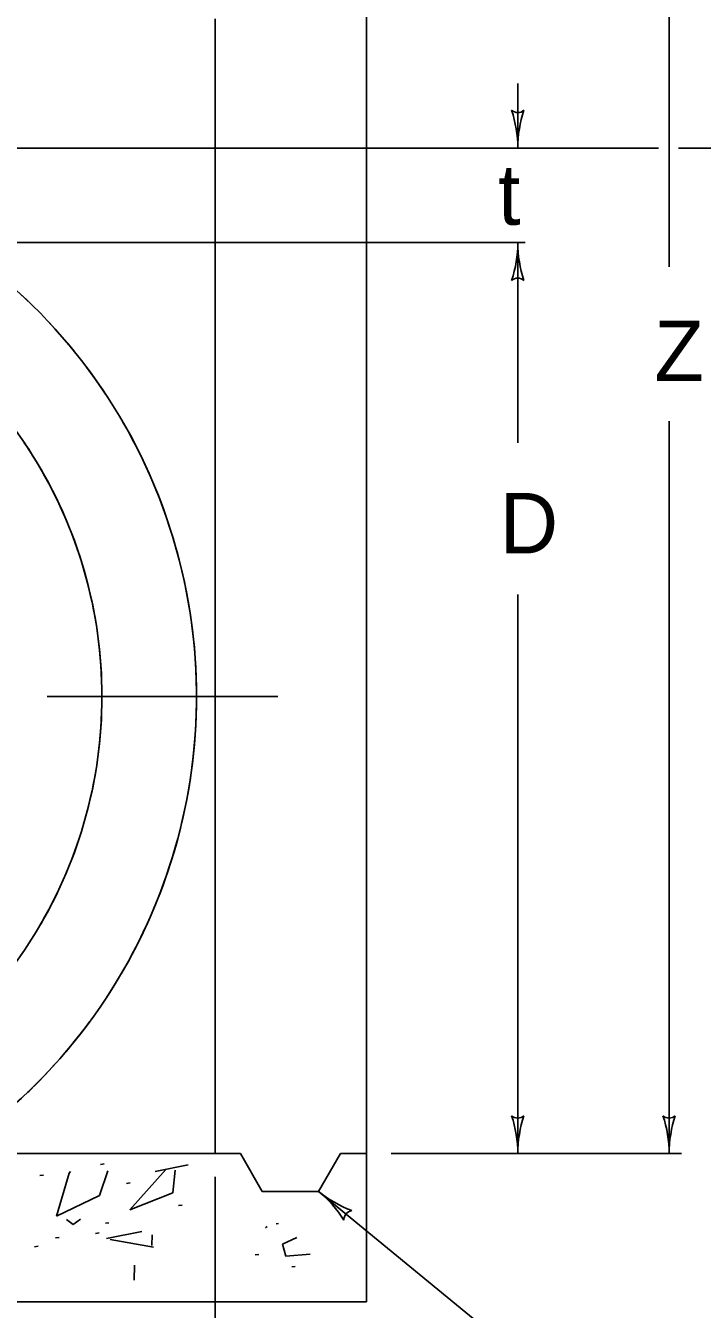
# Model space of a CAD drawing. Extents: x 997.6 to 1036.6, y 998.9 to 1022.5.
# Drawn here: x 1013.698 to 1015.933, y 1002.225 to 1006.467 of the extents above; entities that cross this region are included whole.
import ezdxf

# ---------------------------------------------------------------- set-up
doc = ezdxf.new("R2010")
doc.units = 0
doc.layers.add('Level 1', color=7, linetype='Continuous')

msp = doc.modelspace()

# ---------------------------------------------------------------- linework, layer by layer
at = {"layer": 'Level 1'}
for p, q in [((1014.8233, 1006.9898), (1014.8233, 1002.2502)), ((1015.8233, 1006.9898), (1015.8233, 1005.6705)), ((1014.3233, 1006.4898), (1014.3233, 1002.7398)), ((1015.3233, 1006.2765), (1015.3233, 1006.0627)), ((1015.7882, 1006.0627), (1012.8652, 1006.0627)), ((1016.3483, 1006.0627), (1015.8542, 1006.0627)), ((1015.3473, 1005.7502), (1012.802, 1005.7502)), ((1015.3233, 1005.7502), (1015.3233, 1005.0884)), ((1015.8233, 1005.1601), (1015.8233, 1002.7398)), ((1015.3233, 1004.5869), (1015.3233, 1002.7398)), ((1013.7683, 1004.2502), (1014.5305, 1004.2502)), ((1010.5733, 1002.7398), (1014.3233, 1002.7398)), ((1014.3235, 1002.7398), (1014.3245, 1002.7398)), ((1014.3245, 1002.7398), (1014.4067, 1002.7398)), ((1014.4788, 1002.6148), (1014.4067, 1002.7398)), ((1014.6652, 1002.6148), (1014.7373, 1002.7398)), ((1014.7373, 1002.7398), (1014.8233, 1002.7398)), ((1015.864, 1002.7398), (1014.9045, 1002.7398)), ((1014.3233, 1001.3864), (1014.3233, 1002.6626)), ((1014.4788, 1002.6148), (1014.6652, 1002.6148)), ((1015.3053, 1002.0886), (1014.6652, 1002.6148)), ((1010.0733, 1002.2502), (1014.8233, 1002.2502))]:
    msp.add_line(p, q, dxfattribs=at)
for points in [[(1013.6855, 1005.5758), (1013.7053, 1005.5571)], [(1013.7755, 1005.4858), (1013.7962, 1005.4629), (1013.8173, 1005.4393), (1013.8378, 1005.4153), (1013.8575, 1005.3915)], [(1013.8943, 1005.3442), (1013.8968, 1005.3409), (1013.9157, 1005.3156), (1013.9342, 1005.2898), (1013.952, 1005.2638), (1013.9663, 1005.242)], [(1014.0188, 1005.1568), (1014.019, 1005.1564), (1014.0347, 1005.1288), (1014.0498, 1005.1012), (1014.0643, 1005.0731), (1014.0785, 1005.0448), (1014.092, 1005.0162), (1014.1053, 1004.9873), (1014.1178, 1004.9583), (1014.13, 1004.9292), (1014.1415, 1004.8998), (1014.1525, 1004.8701), (1014.1632, 1004.8403), (1014.1732, 1004.8103), (1014.1827, 1004.7802), (1014.1917, 1004.7497), (1014.2, 1004.7193), (1014.208, 1004.6886), (1014.2155, 1004.658), (1014.2223, 1004.627), (1014.2285, 1004.596), (1014.2343, 1004.565), (1014.2395, 1004.5337), (1014.2443, 1004.5025), (1014.2485, 1004.4711), (1014.2518, 1004.4396), (1014.255, 1004.4083), (1014.2575, 1004.3767), (1014.2593, 1004.345), (1014.2608, 1004.3134), (1014.2617, 1004.2819), (1014.2618, 1004.2502), (1014.2617, 1004.2184), (1014.2608, 1004.1869), (1014.2593, 1004.1553), (1014.2575, 1004.1237), (1014.255, 1004.0921), (1014.2518, 1004.0608), (1014.2485, 1004.0293), (1014.2443, 1003.9978), (1014.2395, 1003.9667), (1014.2343, 1003.9353), (1014.2285, 1003.9043), (1014.2223, 1003.8733), (1014.2155, 1003.8423), (1014.208, 1003.8118), (1014.2, 1003.7811), (1014.1917, 1003.7507), (1014.1827, 1003.7202), (1014.1732, 1003.6901), (1014.1632, 1003.66), (1014.1525, 1003.6303), (1014.1415, 1003.6006), (1014.13, 1003.5712), (1014.1178, 1003.542), (1014.1053, 1003.513), (1014.092, 1003.4842), (1014.0785, 1003.4556), (1014.0643, 1003.4273), (1014.0498, 1003.3992), (1014.0347, 1003.3715), (1014.019, 1003.3439), (1014.003, 1003.3168), (1013.9865, 1003.2898), (1013.9695, 1003.2631), (1013.9658, 1003.2575)], [(1013.9495, 1004.2502), (1013.9493, 1004.2764), (1013.9485, 1004.3025), (1013.9473, 1004.3286), (1013.9458, 1004.3548), (1013.9437, 1004.381), (1013.9412, 1004.4069), (1013.9383, 1004.433), (1013.9348, 1004.459), (1013.931, 1004.4848), (1013.9267, 1004.5108), (1013.9218, 1004.5363), (1013.9167, 1004.562), (1013.911, 1004.5877), (1013.9048, 1004.613), (1013.8983, 1004.6383), (1013.8913, 1004.6636), (1013.8838, 1004.6888), (1013.876, 1004.7137), (1013.8677, 1004.7386), (1013.859, 1004.7632), (1013.8498, 1004.7878), (1013.8402, 1004.8121), (1013.8302, 1004.8363), (1013.8198, 1004.8603), (1013.8088, 1004.8841), (1013.7977, 1004.9078), (1013.786, 1004.9312), (1013.774, 1004.9544), (1013.7613, 1004.9773), (1013.7485, 1005.0002), (1013.7352, 1005.0227), (1013.7215, 1005.045), (1013.7075, 1005.0671), (1013.693, 1005.089)], [(1013.9003, 1003.8696), (1013.9048, 1003.8873), (1013.911, 1003.9127), (1013.9167, 1003.9383), (1013.9218, 1003.964), (1013.9267, 1003.9896), (1013.931, 1004.0156), (1013.9348, 1004.0413), (1013.9383, 1004.0673), (1013.9412, 1004.0934), (1013.9437, 1004.1193), (1013.9458, 1004.1455), (1013.9473, 1004.1718), (1013.9485, 1004.1978), (1013.9493, 1004.2239), (1013.9495, 1004.2502)], [(1013.8272, 1003.657), (1013.8302, 1003.6641), (1013.8402, 1003.6883), (1013.8498, 1003.7126), (1013.859, 1003.7372), (1013.8677, 1003.7618), (1013.8717, 1003.7738)], [(1013.7437, 1003.492), (1013.7485, 1003.5002), (1013.7613, 1003.523), (1013.774, 1003.5459), (1013.786, 1003.5692), (1013.7977, 1003.5926), (1013.8023, 1003.6024)], [(1013.9088, 1003.1754), (1013.8968, 1003.1594), (1013.8777, 1003.1343), (1013.858, 1003.1096), (1013.8378, 1003.0851), (1013.8313, 1003.0774)], [(1013.7917, 1003.0324), (1013.775, 1003.014), (1013.7532, 1002.991), (1013.731, 1002.9686), (1013.7085, 1002.9464), (1013.7047, 1002.9427)], [(1013.8457, 1002.6804), (1013.841, 1002.6745)], [(1013.9412, 1002.6013), (1013.9685, 1002.6828)], [(1013.9567, 1002.7053), (1013.9447, 1002.7038)], [(1014.1605, 1002.6866), (1014.0412, 1002.5535)], [(1014.2342, 1002.7025), (1014.125, 1002.6801)], [(1014.1832, 1002.6103), (1014.1912, 1002.6852)], [(1013.7563, 1002.6683), (1013.7445, 1002.6669)], [(1013.841, 1002.6745), (1013.7993, 1002.5326)], [(1014.0423, 1002.6428), (1014.0303, 1002.6413)], [(1013.7993, 1002.5326), (1013.9412, 1002.6013)], [(1014.0412, 1002.5535), (1014.1832, 1002.6103)], [(1014.2145, 1002.5694), (1014.2025, 1002.5679)], [(1013.832, 1002.5222), (1013.8548, 1002.5051)], [(1013.8548, 1002.5051), (1013.8787, 1002.5231)], [(1013.9727, 1002.5108), (1013.9607, 1002.5093)], [(1014.533, 1002.5087), (1014.5252, 1002.5078)], [(1013.9398, 1002.4774), (1013.928, 1002.4759)], [(1014.0807, 1002.4824), (1013.9647, 1002.4586)], [(1014.1142, 1002.4362), (1014.115, 1002.4708)], [(1014.4953, 1002.4988), (1014.4893, 1002.4943)], [(1013.7383, 1002.4334), (1013.7263, 1002.4319)], [(1013.808, 1002.4628), (1013.796, 1002.4613)], [(1013.9768, 1002.4555), (1014.1203, 1002.4301)], [(1014.5935, 1002.4618), (1014.546, 1002.4398)], [(1014.546, 1002.4398), (1014.5565, 1002.4008)], [(1014.4673, 1002.4066), (1014.4555, 1002.4051)], [(1014.5565, 1002.4008), (1014.6372, 1002.4073)], [(1014.0557, 1002.3208), (1014.057, 1002.371)], [(1014.5883, 1002.3663), (1014.5763, 1002.3648)]]:
    msp.add_lwpolyline(points, dxfattribs=at)
msp.add_circle((1012.4494, 1004.2502), 1.5, dxfattribs=at)
for centre, radius, start, end in [((1015.3233, 1006.2113), 0.0313, 228.7746, 310.8913), ((1014.9324, 1006.0627), 0.3909, 0, 18.6688), ((1015.7142, 1006.0627), 0.3909, 161.3472, 179.9939), ((1012.4494, 1004.2502), 1.8125, 303.5573, 236.4422), ((1014.9324, 1006.0627), 0.3909, 359.9878, 0), ((1014.9324, 1005.7502), 0.3909, 341.3472, 359.9939), ((1015.7142, 1005.7502), 0.3909, 179.9878, 180), ((1015.7142, 1005.7502), 0.3909, 180, 198.6688), ((1015.3232, 1005.6015), 0.0313, 48.7746, 130.8913), ((1015.3233, 1002.8884), 0.0313, 228.7746, 310.8913), ((1014.9324, 1002.7398), 0.3909, 0, 18.6688), ((1015.7142, 1002.7398), 0.3909, 161.3472, 179.9939), ((1015.8233, 1002.8884), 0.0313, 228.7746, 310.8913), ((1015.4324, 1002.7398), 0.3909, 0, 18.6688), ((1016.2142, 1002.7398), 0.3909, 161.3472, 179.9939), ((1014.9324, 1002.7398), 0.3909, 359.9878, 0), ((1015.4324, 1002.7398), 0.3909, 359.9878, 0), ((1014.9134, 1002.9168), 0.3909, 230.5825, 249.2513), ((1014.9134, 1002.9168), 0.3909, 230.5703, 230.5825), ((1014.4169, 1002.3127), 0.3909, 31.9296, 50.5764), ((1014.7799, 1002.5203), 0.0313, 99.3571, 181.4738)]:
    msp.add_arc(centre, radius, start, end, dxfattribs=at)

# ---------------------------------------------------------------- texts
for s, p in [('t', (1015.2578, 1005.8091)), ('Z', (1015.7743, 1005.2926)), ('D', (1015.2635, 1004.7232))]:
    msp.add_text(s, height=0.2, dxfattribs=at).set_placement(p)

doc.saveas('drawing.dxf')
